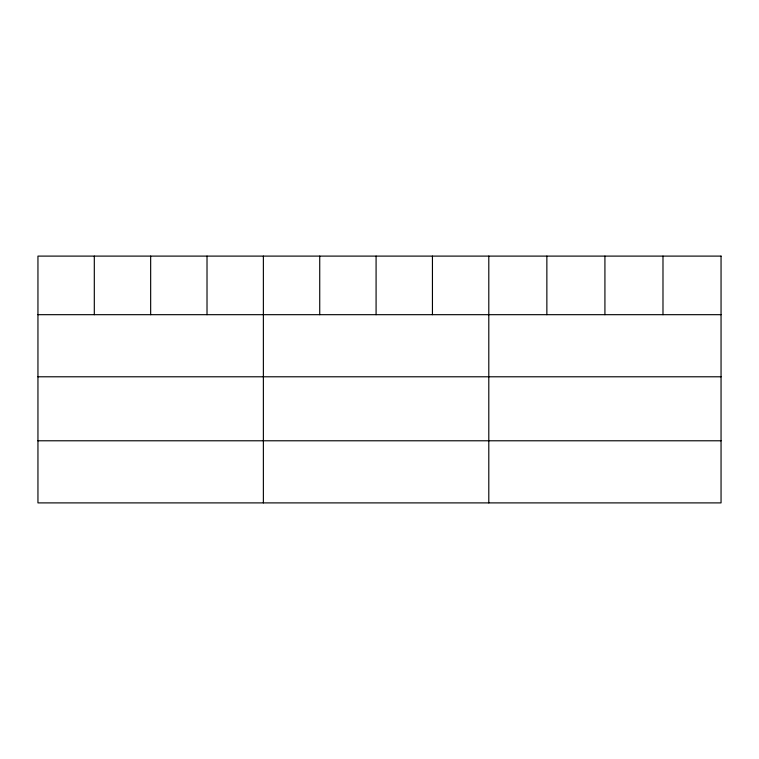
<?xml version="1.0" encoding="UTF-8"?>
<svg xmlns="http://www.w3.org/2000/svg" width="759" height="759" viewBox="0 0 759 759"><rect width="100%" height="100%" fill="white"/><g stroke="black" fill="none" stroke-linecap="round" stroke-linejoin="round"><path stroke-width="1.14" d="M37.95 314.681L721.05 314.681M37.95 376.787L721.05 376.787M37.95 440.78L721.05 440.78M662.986 256.106L662.986 314.681M604.923 256.106L604.923 314.681M546.859 256.106L546.859 314.681M488.796 256.106L488.796 502.894M432.44 256.106L432.44 314.681M376.084 256.106L376.084 314.681M319.729 256.106L319.729 314.681M263.373 256.106L263.373 502.894M207.017 256.106L207.017 314.681M150.662 256.106L150.662 314.681M94.306 256.106L94.306 314.681M721.05 256.106L37.95 256.106L37.95 502.894L721.05 502.894L721.05 256.106"/></g></svg>
